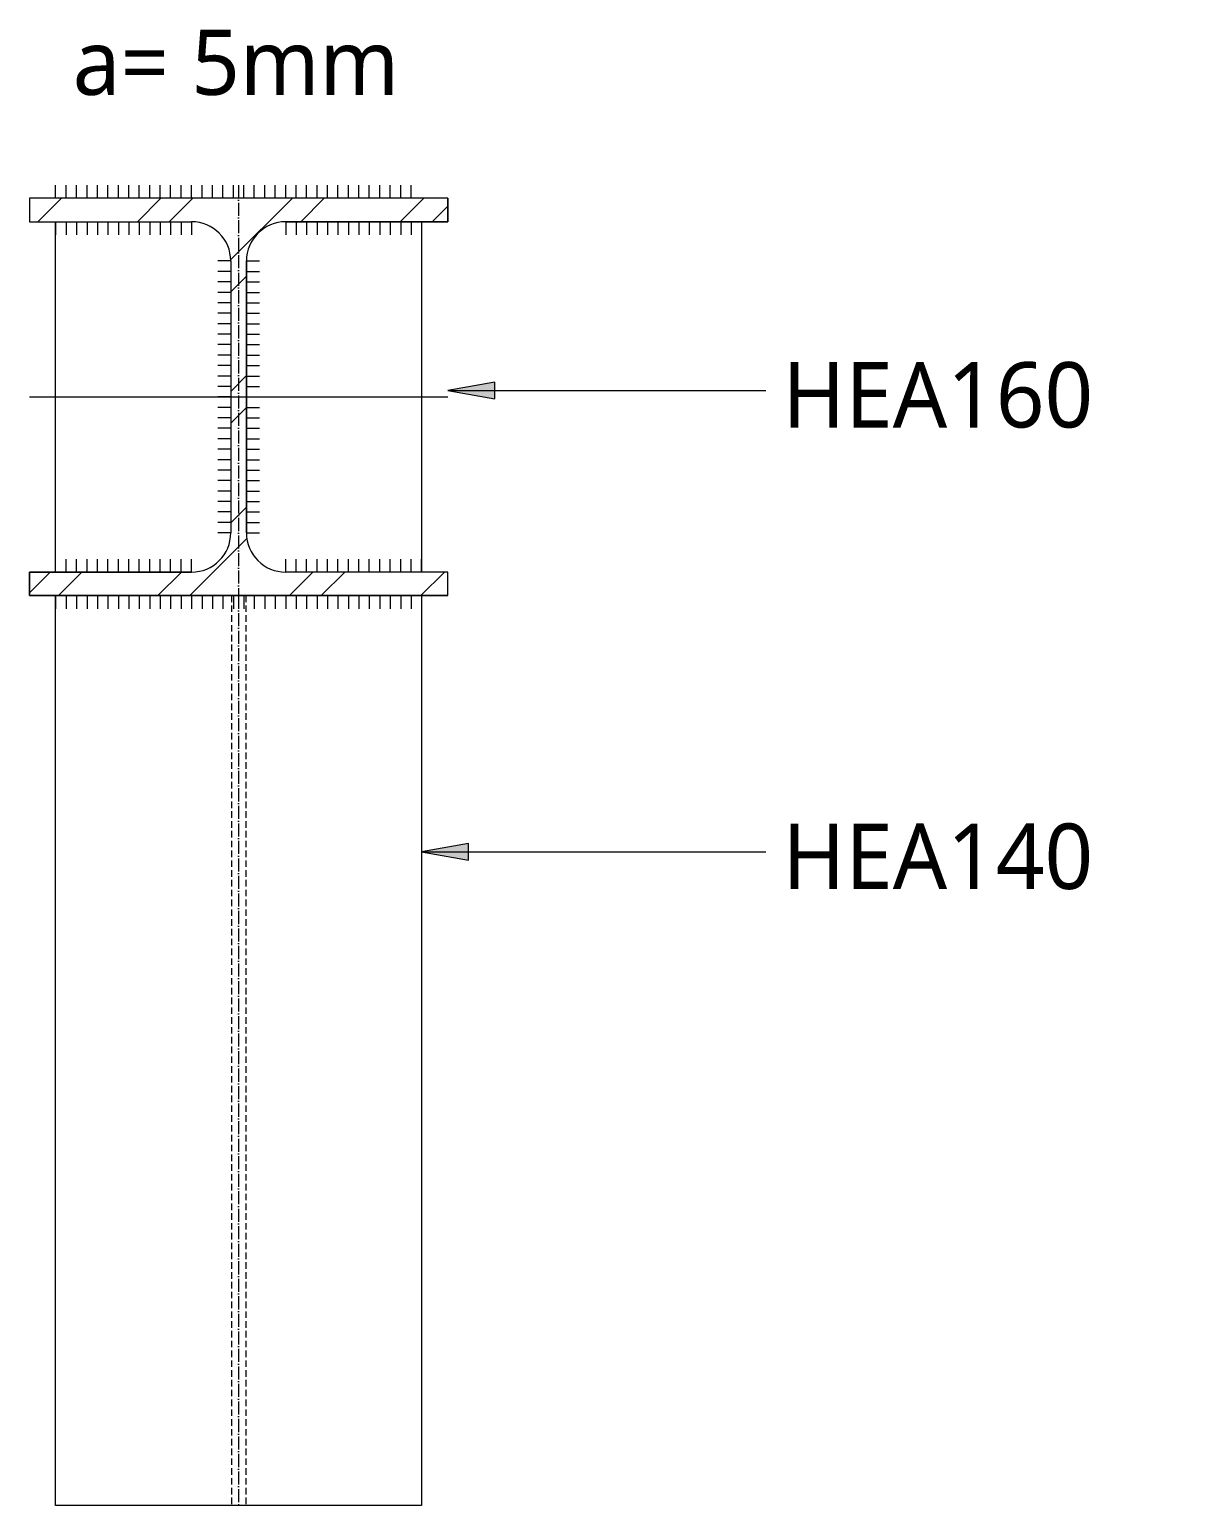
# Model space of a CAD drawing. Header units: millimetres. Extents: x -14163 to 55687, y -143 to 37302.
# Drawn here: x -2363 to -1919, y 13207 to 13772 of the extents above; entities that cross this region are included whole.
import ezdxf

# ---------------------------------------------------------------- set-up
doc = ezdxf.new("R2010")
doc.units = ezdxf.units.MM
doc.linetypes.add('MV_hartlijn_staal', pattern=[6.6, 5, -0.8, 0, -0.8])
doc.linetypes.add('MV_hidden', pattern=[3.75, 2.5, -1.25])
for name, color, linetype, lineweight in [('A-DETL-GENF', 92, 'Continuous', 18), ('A-DETL-IDEN', 3, 'Continuous', 18), ('G-ANNO-TEXT', 231, 'Continuous', 13)]:
    doc.layers.add(name, color=color, linetype=linetype, lineweight=lineweight)
doc.styles.add('Segoe UI_3', font='segoeui.ttf', dxfattribs={"height": 25})

# ---------------------------------------------------------------- blocks, each defined once
blk = doc.blocks.new('28 Staalprofielen- IPE_HEA_HEB 2d - HEA140-5084484-Details Constructie')
at = {"layer": 'A-DETL-GENF'}
for p, q in [((-70, 357), (-70, 491)), ((70, 491), (70, 357)), ((-70, 0), (-70, 348)), ((70, 348), (70, 0)), ((70, 0), (-70, 0))]:
    blk.add_line(p, q, dxfattribs=at)
at = {"layer": 'A-DETL-GENF', "linetype": 'MV_hidden'}
for p, q in [((-2.75, 348), (-2.75, 0)), ((2.75, 348), (2.75, 0))]:
    blk.add_line(p, q, dxfattribs=at)
at = {"layer": 'A-DETL-GENF', "linetype": 'MV_hartlijn_staal', "lineweight": 13}
blk.add_line((0, 348), (0, 0), dxfattribs=at)
blk = doc.blocks.new('28 Staalprofielen- IPE_HEA_HEB 2d - HEA160-V149-Details Constructie')
at = {"layer": 'A-DETL-GENF', "lineweight": 13}
h = blk.add_hatch(dxfattribs=at)
h.set_pattern_fill('FP_267', color=256, style=0, pattern_type=2)
h.set_pattern_definition([(45, (2282.79, -13631.25), (-25.14472, 25.14472), []), (45, (2282.79, -13593.15), (-25.14472, 25.14472), [])])
h.paths.add_polyline_path([(80, -76), (80, -67), (18, -67), (14.12, -66.49), (10.5, -64.99), (7.39, -62.61), (5.01, -59.5), (3.51, -55.88), (3, -52), (3, 52), (3.51, 55.88), (5.01, 59.5), (7.39, 62.61), (10.5, 64.99), (14.12, 66.49), (18, 67), (80, 67), (80, 76), (-80, 76), (-80, 67), (-18, 67), (-14.12, 66.49), (-10.5, 64.99), (-7.39, 62.61), (-5.01, 59.5), (-3.51, 55.88), (-3, 52), (-3, -52), (-3.51, -55.88), (-5.01, -59.5), (-7.39, -62.61), (-10.5, -64.99), (-14.12, -66.49), (-18, -67), (-80, -67), (-80, -76)])
at = {"layer": 'A-DETL-GENF', "linetype": 'MV_hartlijn_staal', "lineweight": 13}
blk.add_line((0, 81), (0, -76), dxfattribs=at)
at = {"layer": 'A-DETL-GENF'}
for p, q in [((80, 76), (-80, 76)), ((-80, 76), (-80, 67)), ((80, 76), (-80, 76)), ((-80, 76), (-80, 67)), ((80, 67), (80, 76)), ((80, 76), (80, 67)), ((-80, 67), (-18, 67)), ((-80, 67), (-18, 67)), ((18, 67), (80, 67)), ((80, 67), (18, 67)), ((-3, 52), (-3, -52)), ((-3, 52), (-3, -52)), ((3, -52), (3, 52)), ((3, 52), (3, -52)), ((-80, 0), (80, 0)), ((-18, -67), (-80, -67)), ((-80, -67), (-80, -76)), ((-80, -76), (-80, -67)), ((-80, -67), (-18, -67)), ((80, -67), (18, -67)), ((80, -67), (18, -67)), ((80, -76), (80, -67)), ((80, -76), (80, -67)), ((-80, -76), (80, -76)), ((80, -76), (-80, -76))]:
    blk.add_line(p, q, dxfattribs=at)
for centre, start, end in [((-18, 52), 0, 90), ((-18, 52), 360, 90), ((18, 52), 90, 180), ((18, 52), 90, 180), ((-18, -52), 270, 0), ((-18, -52), 270, 0), ((18, -52), 180, 270), ((18, -52), 180, 270)]:
    blk.add_arc(centre, 15, start, end, dxfattribs=at)
blk = doc.blocks.new('Repeating Detail - 2_ a_5 mm-V150-Details Constructie')
at = {"layer": 'A-DETL-GENF'}
for p, q in [((0, 0), (0, 5)), ((4, 0), (4, 5)), ((8, 0), (8, 5)), ((12, 0), (12, 5)), ((16, 0), (16, 5)), ((20, 0), (20, 5)), ((24, 0), (24, 5)), ((28, 0), (28, 5)), ((32, 0), (32, 5)), ((36, 0), (36, 5)), ((40, 0), (40, 5)), ((44, 0), (44, 5)), ((48, 0), (48, 5)), ((52, 0), (52, 5))]:
    blk.add_line(p, q, dxfattribs=at)
blk = doc.blocks.new('Repeating Detail - 2_ a_5 mm-V151-Details Constructie')
at = {"layer": 'A-DETL-GENF'}
for p, q in [((0, 0), (0, 5)), ((4, 0), (4, 5)), ((8, 0), (8, 5)), ((12, 0), (12, 5)), ((16, 0), (16, 5)), ((20, 0), (20, 5)), ((24, 0), (24, 5)), ((28, 0), (28, 5)), ((32, 0), (32, 5)), ((36, 0), (36, 5)), ((40, 0), (40, 5)), ((44, 0), (44, 5)), ((48, 0), (48, 5)), ((52, 0), (52, 5)), ((56, 0), (56, 5)), ((60, 0), (60, 5)), ((64, 0), (64, 5)), ((68, 0), (68, 5)), ((72, 0), (72, 5)), ((76, 0), (76, 5)), ((80, 0), (80, 5)), ((84, 0), (84, 5)), ((88, 0), (88, 5)), ((92, 0), (92, 5)), ((96, 0), (96, 5)), ((100, 0), (100, 5)), ((104, 0), (104, 5))]:
    blk.add_line(p, q, dxfattribs=at)
blk = doc.blocks.new('Repeating Detail - 2_ a_5 mm-V152-Details Constructie')
at = {"layer": 'A-DETL-GENF'}
for p, q in [((0, 0), (0, 5)), ((4, 0), (4, 5)), ((8, 0), (8, 5)), ((12, 0), (12, 5)), ((16, 0), (16, 5)), ((20, 0), (20, 5)), ((24, 0), (24, 5)), ((28, 0), (28, 5)), ((32, 0), (32, 5)), ((36, 0), (36, 5)), ((40, 0), (40, 5)), ((44, 0), (44, 5)), ((48, 0), (48, 5)), ((52, 0), (52, 5)), ((56, 0), (56, 5)), ((60, 0), (60, 5)), ((64, 0), (64, 5)), ((68, 0), (68, 5)), ((72, 0), (72, 5)), ((76, 0), (76, 5)), ((80, 0), (80, 5)), ((84, 0), (84, 5)), ((88, 0), (88, 5)), ((92, 0), (92, 5)), ((96, 0), (96, 5)), ((100, 0), (100, 5)), ((104, 0), (104, 5)), ((108, 0), (108, 5)), ((112, 0), (112, 5)), ((116, 0), (116, 5)), ((120, 0), (120, 5)), ((124, 0), (124, 5)), ((128, 0), (128, 5)), ((132, 0), (132, 5)), ((136, 0), (136, 5))]:
    blk.add_line(p, q, dxfattribs=at)

msp = doc.modelspace()

# ---------------------------------------------------------------- hatches: boundary and pattern name
at = {"layer": 'A-DETL-IDEN'}
for points in [[(-2202.79, 13633.75), (-2184.79, 13630.58), (-2184.79, 13636.92)], [(-2212.79, 13457.25), (-2194.79, 13454.08), (-2194.79, 13460.42)]]:
    msp.add_hatch(color=256, dxfattribs=at).paths.add_polyline_path(points)

# ---------------------------------------------------------------- linework, layer by layer
for p, q in [((-2184.79, 13636.92), (-2202.79, 13633.75)), ((-2202.79, 13633.75), (-2184.79, 13630.58)), ((-2202.79, 13633.75), (-2075.79, 13633.75)), ((-2184.79, 13630.58), (-2184.79, 13636.92)), ((-2194.79, 13460.42), (-2212.79, 13457.25)), ((-2194.79, 13454.08), (-2194.79, 13460.42)), ((-2212.79, 13457.25), (-2194.79, 13454.08)), ((-2212.79, 13457.25), (-2075.79, 13457.25))]:
    msp.add_line(p, q, dxfattribs=at)

# ---------------------------------------------------------------- block references
at = {"layer": 'A-DETL-GENF'}
for name, p in [('28 Staalprofielen- IPE_HEA_HEB 2d - HEA160-V149-Details Constructie', (-2282.79, 13631.25)), ('Repeating Detail - 2_ a_5 mm-V152-Details Constructie', (-2352.79, 13707.25)), ('28 Staalprofielen- IPE_HEA_HEB 2d - HEA140-5084484-Details Constructie', (-2282.79, 13207.25)), ('Repeating Detail - 2_ a_5 mm-V150-Details Constructie', (-2352.79, 13564.25))]:
    msp.add_blockref(name, p, dxfattribs=at)
at = {"layer": 'A-DETL-GENF', "extrusion": (0, 0, -1)}
for name, p, rotation in [('Repeating Detail - 2_ a_5 mm-V150-Details Constructie', (2352.79, 13698.25), 180), ('Repeating Detail - 2_ a_5 mm-V151-Details Constructie', (2279.79, 13579.25), 89.99999999999984), ('Repeating Detail - 2_ a_5 mm-V152-Details Constructie', (2352.79, 13555.25), 180)]:
    msp.add_blockref(name, p, dxfattribs=dict(at, rotation=rotation))
at = {"layer": 'A-DETL-GENF'}
for name, p, rotation in [('Repeating Detail - 2_ a_5 mm-V150-Details Constructie', (-2212.79, 13698.25), 180), ('Repeating Detail - 2_ a_5 mm-V151-Details Constructie', (-2285.79, 13579.25), 89.99999999999984)]:
    msp.add_blockref(name, p, dxfattribs=dict(at, rotation=rotation))
at = {"layer": 'A-DETL-GENF', "extrusion": (0, 0, -1)}
msp.add_blockref('Repeating Detail - 2_ a_5 mm-V150-Details Constructie', (2212.79, 13564.25), dxfattribs=at)

# ---------------------------------------------------------------- texts
at = {"layer": 'G-ANNO-TEXT', "color": 7, "insert": (-2346.28, 13771.78), "char_height": 25, "width": 159.5358, "attachment_point": 1, "style": 'Segoe UI_3'}
msp.add_mtext('a= 5mm', dxfattribs=at)

# ---------------------------------------------------------------- next in the draw order: texts
at = {"layer": 'A-DETL-IDEN', "lineweight": 13, "char_height": 25, "width": 149.1139, "attachment_point": 1, "style": 'Segoe UI_3', "bg_fill": 3, "box_fill_scale": 1.25, "bg_fill_color": 9, "bg_fill_true_color": 13158600, "bg_fill_transparency": 0}
for s, insert in [('HEA160', (-2074.75, 13644.55)), ('HEA140', (-2074.75, 13468.05))]:
    msp.add_mtext(s, dxfattribs=dict(at, insert=insert))

doc.saveas('drawing.dxf')
